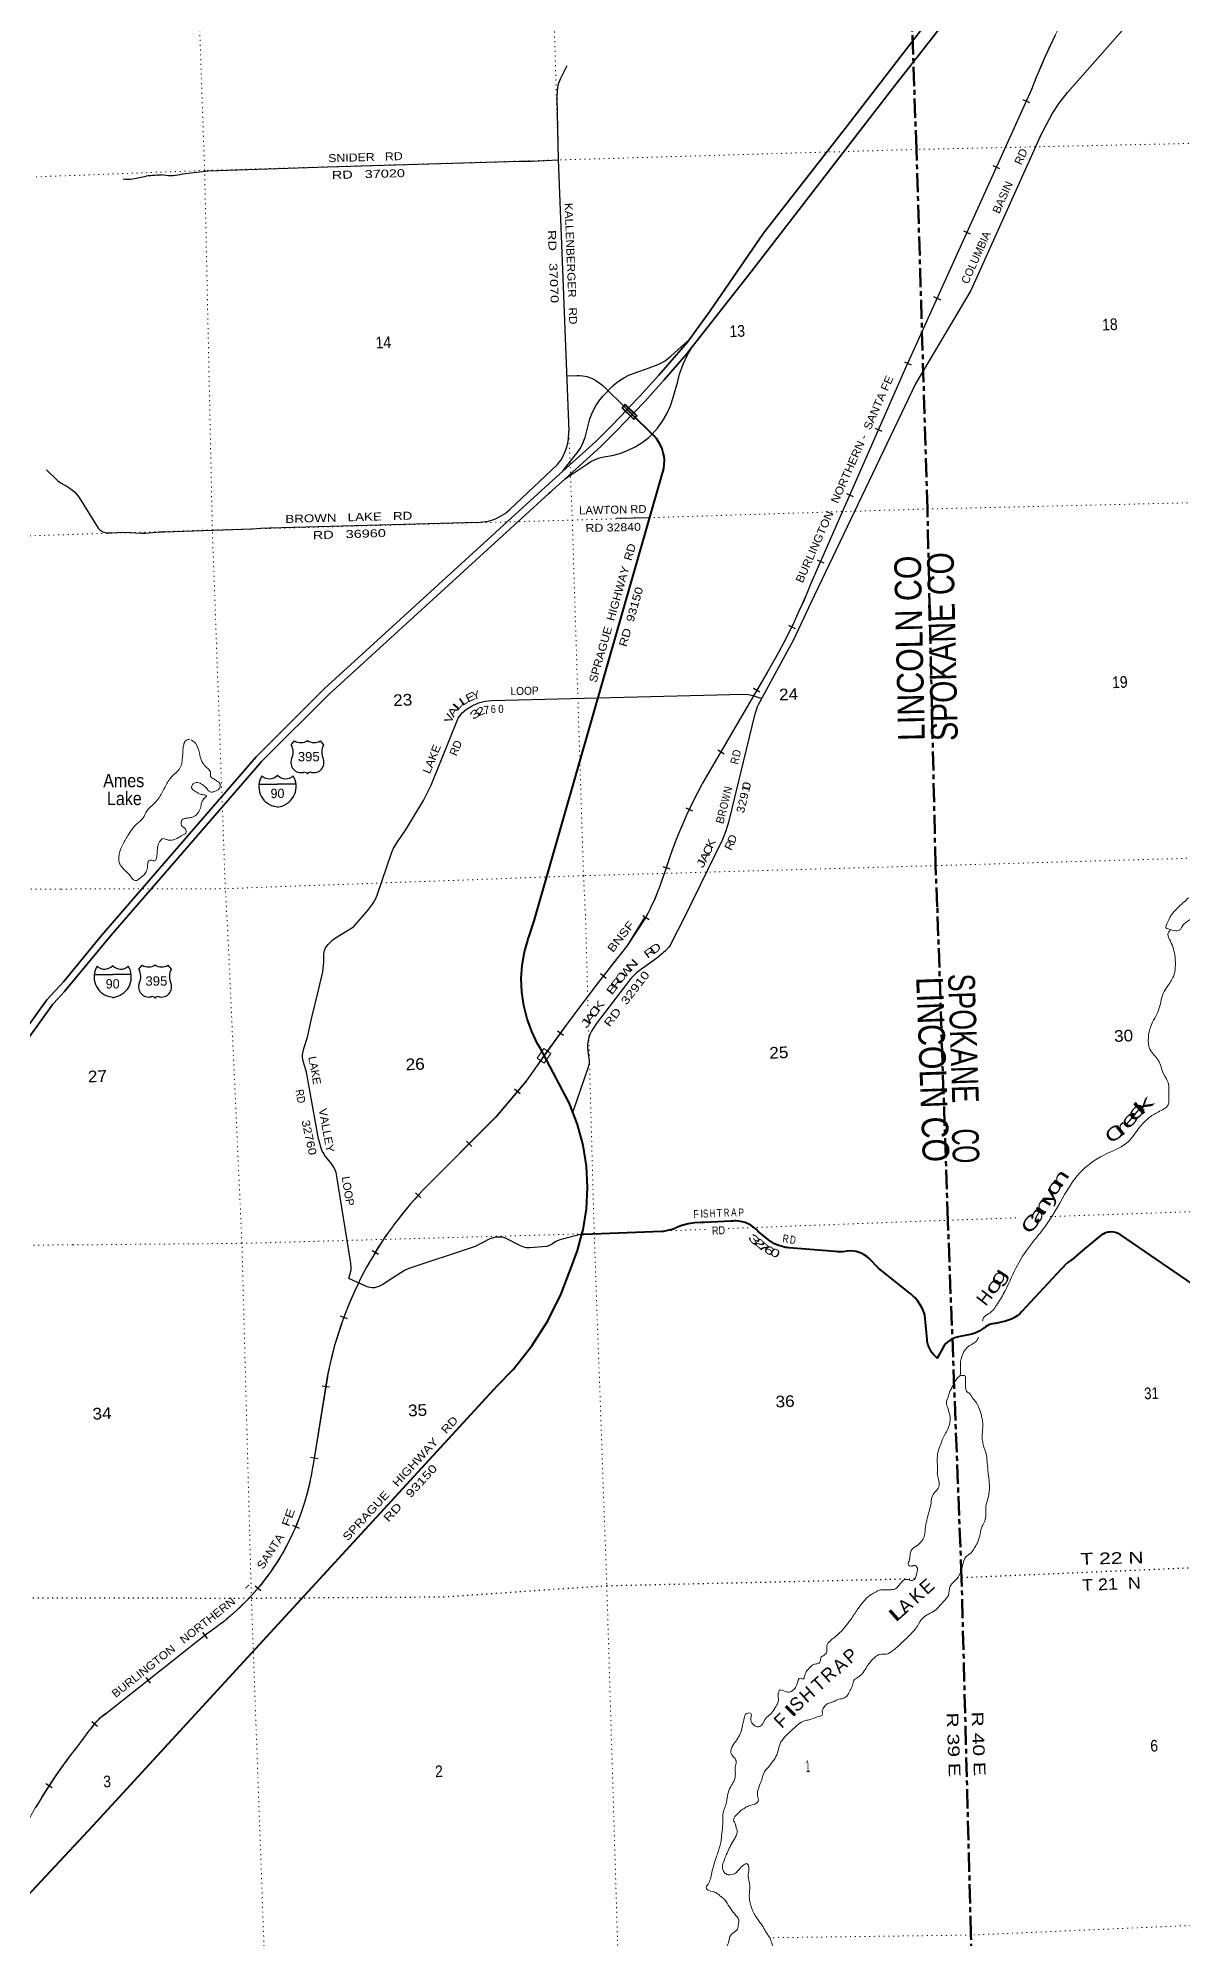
# Model space of a CAD drawing. Header units: feet. Extents: x 745759 to 1002271, y -170898 to 32007.
# Drawn here: x 778032 to 795197, y -47479 to -18984 of the extents above; entities that cross this region are included whole.
import ezdxf
from ezdxf.enums import TextEntityAlignment as Align

# ---------------------------------------------------------------- set-up
doc = ezdxf.new("R2010")
doc.units = ezdxf.units.FT
doc.header["$LTSCALE"] = 48
doc.linetypes.add('DOTTED', pattern=[1.5, 0.3, -1.2])
doc.linetypes.add('LONG_DASH_SHORT_DASH', pattern=[9.9, 6, -1.2, 1.5, -1.2])
for name, color, linetype, lineweight in [('11', 7, 'LONG_DASH_SHORT_DASH', 60), ('15', 7, 'Continuous', 25), ('16', 7, 'Continuous', 25), ('18', 7, 'Continuous', 35), ('19', 7, 'Continuous', 25), ('26', 7, 'Continuous', 40), ('29', 7, 'Continuous', 25), ('34', 7, 'Continuous', 13), ('39', 7, 'Continuous', 13), ('55', 7, 'Continuous', 13), ('6', 7, 'DOTTED', 25), ('7', 7, 'DOTTED', 13)]:
    doc.layers.add(name, color=color, linetype=linetype, lineweight=lineweight)
for name, color, linetype in [('12', 7, 'Continuous'), ('27', 7, 'Continuous'), ('30', 7, 'Continuous'), ('41', 7, 'Continuous')]:
    doc.layers.add(name, color=color, linetype=linetype)

msp = doc.modelspace()

# ---------------------------------------------------------------- linework, layer by layer
at = {"layer": '11'}
for points in [[(791525.37, -32011.74), (791498.12, -31396.43), (791377.19, -26046.94), (791212.15, -20655.02), (791022.11, -15244.02), (790904.3, -9873.28), (790750.29, -4550.38), (790660.05, 834.71), (790637.32, 6241.84), (790288.23, 11605.6), (790219.22, 13822.99)], [(792891.52, -73988.34), (792743.12, -68672.93), (792575.8, -63337.18), (792407.63, -58030.74), (792201.5, -52730.81), (792029.72, -47434.48), (791889.82, -42090.16), (791683.42, -36723.14), (791525.37, -32011.74)]]:
    msp.add_lwpolyline(points, dxfattribs=at)
at = {"layer": '15'}
for p, q in [((781349.65, -30175.19), (781626.06, -30175.19)), ((781622.36, -30043.72), (781625.26, -30040.81)), ((781628.43, -30043.19), (781625, -30040.81)), ((781626.06, -30520.77), (781562.17, -30502.81)), ((781625.53, -30521.03), (781689.16, -30502.29)), ((778877.14, -33030.81), (779153.55, -33030.81)), ((779149.85, -32899.34), (779152.75, -32896.43)), ((779155.92, -32898.81), (779152.49, -32896.43)), ((779153.55, -33376.39), (779089.66, -33358.43)), ((779153.02, -33376.65), (779216.65, -33357.91))]:
    msp.add_line(p, q, dxfattribs=at)
for points in [[(781901.42, -30175.19), (781625.53, -30175.19), (781626.06, -30175.19)], [(779428.91, -33030.81), (779153.02, -33030.81), (779153.55, -33030.81)]]:
    msp.add_lwpolyline(points, dxfattribs=at)
for centre, radius, start, end in [((781652.28, -30210.29), 306.13, 148.44436, 254.43378), ((781503.68, -29927.69), 165.66, 227.34248, 315.8117), ((781747.37, -29927.69), 165.66, 224.18831, 312.69403), ((781598.77, -30210.29), 306.13, 283.08087, 31.62484), ((779179.77, -33065.91), 306.13, 148.44436, 254.43378), ((779031.17, -32783.31), 165.66, 227.34248, 315.8117), ((779274.86, -32783.31), 165.66, 224.18831, 312.69403), ((779126.26, -33065.91), 306.13, 283.08087, 31.62484)]:
    msp.add_arc(centre, radius, start, end, dxfattribs=at)
at = {"layer": '16'}
for p, q in [((781831.45, -29585), (781882.76, -29526.24)), ((782074.52, -29520.27), (782074.24, -29520.47)), ((782266.61, -29526.15), (782318, -29585)), ((779545.59, -32949.68), (779596.9, -32890.92)), ((779788.66, -32884.95), (779788.38, -32885.15)), ((779980.75, -32890.83), (780032.14, -32949.68))]:
    msp.add_line(p, q, dxfattribs=at)
for centre, radius, start, end in [((781638.47, -29695.63), 222.05, 332.97043, 29.75871), ((781973.84, -29368.58), 182.07, 239.97227, 303.45418), ((782175.62, -29369.08), 181.52, 236.33975, 300.08743), ((782175.61, -29368.58), 182.07, 236.54582, 236.59441), ((782510.97, -29695.63), 222.05, 150.24129, 207.02957), ((781977.66, -29850.53), 151.42, 159.09177, 283.81923), ((782171.78, -29850.53), 151.42, 256.18077, 20.90823), ((779352.61, -33060.31), 222.05, 332.97043, 29.75871), ((779687.98, -32733.26), 182.07, 239.97227, 303.45418), ((779889.76, -32733.76), 181.52, 236.33975, 300.08743), ((779889.75, -32733.26), 182.07, 236.54582, 236.59441), ((780225.11, -33060.31), 222.05, 150.24129, 207.02957), ((779691.8, -33215.21), 151.42, 159.09177, 283.81923), ((779885.92, -33215.21), 151.42, 256.18077, 20.90823)]:
    msp.add_arc(centre, radius, start, end, dxfattribs=at)
for centre, major_axis, start_param, end_param in [((782033, -30049.35), (-19.56, 51.67), 4.95877769, 6.28318531), ((782116.45, -30049.35), (19.56, 51.67), 0, 1.32637542), ((779747.14, -33414.03), (-19.56, 51.67), 4.95877769, 6.28318531), ((779830.59, -33414.03), (19.56, 51.67), 0, 1.32637542)]:
    msp.add_ellipse(centre, major_axis=major_axis, ratio=0.929097, start_param=start_param, end_param=end_param, dxfattribs=at)
at = {"layer": '18'}
for p, q in [((778419.83, -33131.97), (778984.5, -32446.27)), ((778425.16, -33286.81), (779131.66, -32441.2))]:
    msp.add_line(p, q, dxfattribs=at)
for points in [[(791155.12, -19031.11), (794365.23, -14881.36), (794973.2, -14133.16), (795460.9, -13583.73), (796014.33, -12936.65), (796014.68, -12936.24), (796053.44, -12886.65), (798214.15, -10122.6)], [(791165.98, -19340.41), (793594.21, -16235.43), (796118.99, -12978.16), (798223.62, -10285.86)], [(787801.35, -23510.93), (788119.16, -23078.26), (788916.38, -21910.55), (790175.59, -20297.35), (791155.12, -19031.11)], [(787849.11, -23615.38), (788728.33, -22497.34), (790907.63, -19670.76), (791165.98, -19340.41)], [(786872.47, -24555.35), (786898.79, -24527.82), (787060.99, -24358.13), (787345.22, -24039.32), (787774.97, -23546.85), (787801.35, -23510.93)], [(786949.22, -24631.37), (786973.02, -24606.47), (787140.36, -24431.4), (787426.22, -24110.76), (787763.48, -23724.27), (787849.11, -23615.38)], [(785907.38, -25479.13), (786400.74, -25033.13), (786432.5, -25004.42), (786450.74, -24986.3), (786646.8, -24791.46), (786872.47, -24555.35)], [(785941.4, -25593.95), (786477.85, -25108.95), (786507.52, -25082.13), (786527.85, -25061.93), (786723.91, -24867.09), (786949.22, -24631.37)], [(778984.5, -32446.27), (781306.2, -29763.55), (782331.31, -28740.83), (782335.8, -28736.35), (782381.31, -28694.82), (785647.65, -25713.93), (785907.38, -25479.13)], [(779131.66, -32441.2), (781364.51, -29861.23), (781386.47, -29835.84), (781411.08, -29811.29), (782403.81, -28820.88), (782408.32, -28816.38), (782453.81, -28774.86), (785694.79, -25817.12), (785720.06, -25794.05), (785744.79, -25771.7), (785941.4, -25593.95)], [(770761.5, -45281.4), (771036.33, -44847.11), (771051.78, -44822.11), (771068.12, -44797.11), (776716, -35425.76), (776723.32, -35413.61), (776750.58, -35375.76), (778166.41, -33409.82), (778419.83, -33131.97)], [(770850.37, -45345.08), (770917.58, -45242.77), (771126.72, -44904.35), (771143.48, -44879.35), (771158.55, -44854.35), (776804.05, -35486.95), (776813.2, -35471.77), (776838.27, -35436.95), (778228.04, -33507.2), (778249.05, -33478.03), (778268.18, -33457.2), (778425.16, -33286.81)]]:
    msp.add_lwpolyline(points, dxfattribs=at)
at = {"layer": '19'}
for points in [[(785907.38, -25479.13), (785931.58, -25447.49), (786075.04, -25259.86), (786123.24, -25203.62), (786165.29, -25142.65), (786200.75, -25077.62), (786229.21, -25009.24), (786239.98, -24976.49), (786312.37, -24695.12), (786352.63, -24595.07), (786403.12, -24499.78), (786463.3, -24410.29), (786466.48, -24406.21), (786494.6, -24370.16), (786507.93, -24356.21), (786645.09, -24212.68), (786660.47, -24196.58), (786693.98, -24169.72), (786742.62, -24130.72), (786821.94, -24079.76), (786906.14, -24037.37), (786994.32, -24004.01), (786998.1, -24002.88), (787015.48, -23997.67), (787048.1, -23985.69), (787216.15, -23924), (787227.97, -23919.66), (787266.15, -23906.72), (787311.51, -23891.36), (787377.94, -23860.8), (787440.81, -23823.46), (787476.06, -23797.18), (787502.21, -23777.5), (787526.06, -23756.24), (787777.41, -23532.27), (787801.35, -23510.93)], [(787249.19, -24923.78), (787327.52, -24836.64), (787403.56, -24731.8), (787468.23, -24619.59), (787520.81, -24501.24), (787560.74, -24378.03), (787569.77, -24342.05), (787613.56, -24200.19), (787625.94, -24160.07), (787628.28, -24150.19), (787658.25, -24023.77), (787709.77, -23876.93), (787776.36, -23736.28), (787833.55, -23641.25), (787849.11, -23615.38)], [(785941.4, -25593.95), (785974.37, -25572.04), (786275.24, -25372.12), (786328.07, -25337.63), (786384.21, -25308.86), (786443.05, -25286.11), (786503.95, -25269.64), (786552.36, -25261.28), (786615.28, -25251.5), (786616.34, -25251.34), (786665.28, -25239.12), (786761.52, -25215.12), (786878.92, -25172.38), (786991.22, -25117.59), (787097.18, -25051.37), (787195.64, -24974.44), (787240.94, -24932.96), (787249.19, -24923.78)]]:
    msp.add_lwpolyline(points, dxfattribs=at)
at = {"layer": '26'}
for p, q in [((785477.37, -32221.81), (787400.97, -25512.68)), ((785664.89, -34319.48), (785570, -34140.05)), ((778855, -45796.05), (784927, -39192.05))]:
    msp.add_line(p, q, dxfattribs=at)
for points in [[(787249.19, -24923.78), (786949.22, -24631.37), (786872.47, -24555.35)], [(787402.98, -25512.59), (787407.6, -25497.45), (787421.14, -25439.53), (787428.56, -25380.52), (787429.76, -25321.06), (787424.75, -25261.8), (787413.57, -25203.38), (787396.34, -25146.45), (787373.26, -25091.64), (787344.57, -25039.54), (787310.59, -24990.72), (787271.7, -24945.73), (787249.19, -24923.78)], [(785572, -34140.05), (785528.99, -34066.74), (785439.27, -33884), (785369.15, -33692.89), (785319.39, -33495.5), (785290.53, -33293.98), (785282.9, -33090.55), (785296.57, -32887.44), (785331.4, -32686.88), (785379.38, -32517.9), (785388.17, -32486.91), (785394.57, -32467.9), (785477.37, -32221.81)], [(786194.11, -36922), (786211.44, -36857.34), (786261.46, -36541.5), (786278.19, -36222.16), (786261.45, -35902.83), (786211.42, -35586.99), (786128.65, -35278.11), (786023.65, -35004.58), (786014.25, -34980.1), (786000.75, -34954.58), (785664.89, -34319.48)], [(788728.82, -36789.38), (788686.63, -36767.04), (788642.35, -36749.24), (788596.44, -36736.17), (788549.41, -36727.96), (788501.79, -36724.72), (788479.09, -36725.55), (788455.63, -36726.41), (788429.09, -36727.73), (788034.4, -36747.37), (787984.67, -36746.05), (787886.58, -36751.19), (787789.57, -36766.56), (787694.69, -36791.98), (787602.99, -36827.19)], [(784927, -39194.05), (785161.05, -38950.51), (785441.13, -38599.72), (785683, -38221.57), (785884.03, -37820.22), (786042, -37400.05), (786128.68, -37166.22), (786194.11, -36922)], [(786194.11, -36922), (786222.13, -36920.95), (787392.13, -36877.02), (787418.34, -36876.04), (787442.13, -36872.26), (787483, -36865.76), (787547.42, -36848.46), (787603.99, -36827.03)], [(795444, -37733.05), (794269, -36928.05), (794247.57, -36916.38), (794222.66, -36905.88), (794196.79, -36898.04), (794170.24, -36892.95), (794143.31, -36890.66), (794116.28, -36891.21), (794089.46, -36894.57), (794063.14, -36900.71), (794037.6, -36909.58), (794013.14, -36921.07), (793990, -36935.05), (793705, -37170.05), (793546, -37306.05), (793533.32, -37313.77), (793484.9, -37347.8), (793440.3, -37386.7), (793423.25, -37405.05), (793417.23, -37411.52), (793376.92, -37455.05), (792794.3, -38084.05), (792764.37, -38116.37), (792748, -38130.25), (792724.51, -38148.99), (792683.66, -38175.1), (792640.31, -38196.79), (792594.92, -38213.84), (792548, -38226.05), (792399, -38261.05), (792382.52, -38262.04), (792353.88, -38266.15), (792325.83, -38273.22), (792298.67, -38283.19), (792273.21, -38295.7), (792248.8, -38310.98), (792223.21, -38330.99), (792217.99, -38335.07), (792163.54, -38370.73), (792105.67, -38400.49), (792045, -38424.05), (791895, -38454.05), (791869.08, -38459.23), (791845, -38463.72), (791824.88, -38467.83), (791786.97, -38479.81), (791750.53, -38495.68), (791715.94, -38515.27), (791683.6, -38538.37), (791653.84, -38564.73), (791627, -38594.05), (791539.22, -38756.42), (791525.62, -38781.56), (791500.7, -38760.12), (791497.78, -38757.61), (791467.26, -38725.69), (791440.24, -38690.76), (791417.02, -38653.19), (791397.85, -38613.4), (791382.95, -38571.83), (791378.58, -38553.93), (791373.76, -38534.19), (791371, -38503.93), (791337.55, -38138.13), (791326.7, -38103.64), (791301.38, -38041.2), (791269.67, -37981.75), (791231.92, -37925.94), (791188.55, -37874.39), (791165.02, -37851.73), (791130.63, -37818.61), (791115.02, -37806.32), (790647.57, -37438.35), (790504.77, -37288.92), (790499.79, -37284.29), (790466.21, -37256.64), (790429.91, -37232.66), (790391.31, -37212.6), (790350.82, -37196.68), (790308.9, -37185.09), (790265.98, -37177.94), (790222.56, -37175.32), (790171, -37178.05), (790112, -37186.05), (790070.76, -37189.09), (790042.82, -37188.54), (790025.12, -37188.19), (789992.82, -37185.49), (789296.98, -37127.36), (789271.51, -37125.23), (789246.98, -37120.79), (789195.4, -37109.57), (789133.93, -37089.28), (789074.91, -37062.68), (789044, -37044.64), (789020.27, -37030.79), (788994, -37008.98), (788834.34, -36876.44), (788805.06, -36846.62), (788768.44, -36816), (788728.82, -36789.38)], [(767883.4, -59296.41), (767926.72, -59264.54), (768275.43, -58946.8), (770329.52, -56852.37), (770481.3, -56673.32), (770895.73, -56108.79), (771234.28, -55529.04), (771256.17, -55491.55), (771262.59, -55479.04), (772674.56, -52725.2), (772959.27, -52260.93), (773471.44, -51566.54), (774053.38, -50929.5), (778855, -45796.05)]]:
    msp.add_lwpolyline(points, dxfattribs=at)
at = {"layer": '29'}
for p, q in [((779452.75, -21096.32), (779654.36, -21055.3)), ((787216.41, -26179.97), (786709.46, -26191.94)), ((784622.39, -26249.97), (781502.2, -26334.24)), ((787517.55, -32594.35), (787746.38, -32142.92))]:
    msp.add_line(p, q, dxfattribs=at)
for points in [[(793066.32, -20459.93), (793247.02, -20122.19), (793354.22, -19961.29), (793476.73, -19800.38), (794602.3, -18528.47), (794690.35, -18451.85), (794786.07, -18382.89), (794902.83, -18304.35), (795000.46, -18252.64), (795337.37, -18099.39), (795375.65, -18074.49), (795398.62, -18049.59), (795415.84, -18022.77), (795436.91, -17984.46), (795513.48, -17777.59), (795949.92, -16444.38), (796003.51, -16323.71), (796064.78, -16222.18), (796129.85, -16128.32), (796210.26, -16045.95), (796288.73, -15978.91), (796394.02, -15915.69), (797190.35, -15509.6)], [(785968.25, -19399.69), (785865.66, -19602.19), (785836.94, -19676.89), (785821.63, -19759.26), (785818.06, -19884.04)], [(785818.06, -19884.04), (785835.99, -20806.1), (785996.84, -24878.45)], [(793066.32, -20459.93), (792028.73, -22773.16), (791200.73, -24159.95), (789629.77, -27456.04)], [(780198.62, -21021.55), (780585.32, -20976.5), (782376.05, -20918.14), (785267.47, -20831), (785445.49, -20829.09), (785835.04, -20813.76)], [(785964.32, -24053.24), (786120.31, -24046.18), (786157.64, -24047.14), (786208.37, -24050.01), (786264.83, -24061.5), (786311.74, -24076.83), (786356.72, -24096.94), (786403.62, -24122.8), (786453.39, -24155.37), (786506.99, -24195.59), (786872.47, -24555.35)], [(784622.39, -26249.97), (784788.96, -26228.89), (784884.67, -26198.24), (784972.72, -26156.1), (785041.64, -26113.96), (785110.55, -26056.49), (785826.47, -25382.23), (785859.01, -25342.01), (785884.85, -25304.66), (785922.18, -25232.82), (785950.89, -25162.91), (785971.95, -25098.73), (785983.44, -25053.73), (785990.14, -25004.88), (785996.84, -24878.45)], [(778161.75, -25462.88), (778330.33, -25623.58), (778378.18, -25659.98), (778477.72, -25717.45), (778547.59, -25766.3), (778589.7, -25800.78), (778650.95, -25873.57), (778937.13, -26334.24), (778958.2, -26361.06), (778973.51, -26372.55), (778992.66, -26384.05), (779021.36, -26395.54), (779063.48, -26403.2), (779120.9, -26407.03), (779319.98, -26395.54), (779411.86, -26399.37), (779584.14, -26410.86), (779637.75, -26410.86), (779871.28, -26391.71), (779924.88, -26387.88), (781249.53, -26345.74), (781437.12, -26330.41), (781502.2, -26334.24)], [(789629.77, -27456.04), (789367.72, -28007.75), (788834.52, -28994.63)], [(782767.7, -32315.72), (782975.23, -32075.11), (783051.8, -31973.58), (783067.11, -31950.6), (783107.31, -31877.81), (783128.37, -31822.26), (783342.76, -31193.96), (783367.65, -31132.67), (783426.99, -31040.72), (783557.16, -30849.17), (783817.5, -30420.09), (783932.35, -30190.23), (784338.17, -29186.49), (784362.32, -29148.82), (784397.51, -29106.05), (784460.68, -29048.57), (784535.33, -29002.61), (784641.45, -28953.14), (784739.25, -28928.67), (784843.53, -28918.32), (788610.74, -28826.37), (788694.97, -28832.12), (788758.14, -28845.53), (788890.15, -28891.66)], [(787746.38, -32142.92), (788307.15, -30999.39), (788358.06, -30868.31), (788401.92, -30723.09), (788791.51, -29117.47), (788815.56, -29042.81), (788834.52, -28994.63)], [(782134.57, -33694.39), (782242.62, -33264.7), (782303.55, -32990.32), (782322.6, -32845.5), (782322.6, -32719.74), (782329.26, -32670.2), (782345.45, -32628.28), (782384.48, -32580.64), (782414, -32548.25), (782456.84, -32510.14), (782497.78, -32479.66), (782767.7, -32315.72)], [(787517.55, -32594.35), (787493.51, -32626.36), (787448.74, -32675.89), (787319.26, -32782.6), (787070.46, -32956.86), (787009.84, -33005.55), (786991.73, -33022.69), (786926.99, -33091.28), (786405.23, -33769.63), (786336.68, -33880.14), (786311.95, -33929.69), (786290.98, -33994.47), (786277.67, -34076.42), (786275.75, -34124.04), (786290.98, -34257.43), (786302.41, -34318.4), (786300.52, -34360.33), (786287.17, -34417.49), (786055.49, -35087.53)], [(782697, -37589.05), (782728.68, -37459.54), (782732.96, -37432.87), (782731.54, -37406.19), (782721.06, -37329.97), (782515.41, -36057.13), (782503.5, -35997.12), (782492.56, -35965.67), (782469.23, -35920.9), (782439.24, -35874.21), (782332.61, -35737.02), (782321.65, -35715.11), (782298.12, -35680.62), (782279.94, -35635.14), (782255, -35543.62), (782241.21, -35493.12), (782058.41, -34494.67), (782014.11, -34345.09), (782005.09, -34296.51), (782002.69, -34270.78), (782002.69, -34228.86), (782020.32, -34136.45), (782073.64, -33968.77), (782134.57, -33694.39)], [(786194.11, -36922), (785863.91, -37009.85), (785802.02, -37034.62), (785752.51, -37068.92), (785705.87, -37095.6), (785668.73, -37107.03), (785412.62, -37127.99), (785364.06, -37126.09), (785319.32, -37118.46), (785272.66, -37099.41), (785044.16, -36981.27), (785001.32, -36969.84), (784948.95, -36966.03), (784894.68, -36969.84), (784849.93, -36981.27), (784810.9, -36992.7), (784593.82, -37107.03), (784533.84, -37129.9), (783596.98, -37438.58), (783530.34, -37469.07), (783475.11, -37503.36), (783353.24, -37583.39), (783204.72, -37678.66), (783145.69, -37707.25), (783113.31, -37720.58), (783082.86, -37728.21), (783044.76, -37728.2), (783008.59, -37724.4), (782968.6, -37712.96), (782697, -37589.05)]]:
    msp.add_lwpolyline(points, dxfattribs=at)
for centre, radius, start, end in [((780123.88, -26132.28), 5098.65, 92.34357, 95.28371), ((780017.54, -20346.03), 699.36, 261.60144, 285.00627), ((779385.14, -20687.79), 414.08, 259.2189, 279.3975)]:
    msp.add_arc(centre, radius, start, end, dxfattribs=at)
at = {"layer": '34', "lineweight": 25}
for p, q in [((792808.58, -19908.31), (792909.38, -19953.85)), ((792359.15, -20896.73), (792459.95, -20942.27)), ((791920.08, -21874.92), (792020.88, -21920.46)), ((791470.66, -22863.33), (791571.46, -22908.87)), ((791031.58, -23841.52), (791132.38, -23887.06)), ((790590.71, -24834.36), (790691.95, -24878.9)), ((790161.33, -25816.84), (790262.57, -25861.38)), ((789721.7, -26809.65), (789822.95, -26854.19)), ((789291.97, -27789.7), (789391.55, -27837.86)), ((788768.62, -28734.66), (788864.13, -28790.46)), ((788230, -29661.77), (788325.51, -29717.57)), ((787749.87, -30528.6), (787850.17, -30575.23)), ((787408.55, -31408.65), (787512.58, -31446.21)), ((787106.95, -32143.77), (787201.02, -32201.96)), ((786470.32, -33014.62), (786557.19, -33083.09)), ((785828.17, -33875.95), (785917.73, -33940.87)), ((785183.66, -34744.02), (785268.41, -34815.09)), ((784463.52, -35530.61), (784541.8, -35608.75)), ((783695.23, -36301.67), (783777.25, -36375.89)), ((783046.5, -37166.29), (783141.06, -37223.68)), ((782567.14, -38150.08), (782670.77, -38188.74)), ((782297.07, -39196.92), (782406.25, -39214.65)), ((782120.52, -40268.27), (782229.7, -40285.99)), ((781848.76, -41288.32), (781950.54, -41331.65)), ((781288.69, -42195.01), (781373.57, -42265.93)), ((780501.24, -42899.51), (780569.82, -42986.29)), ((779647.73, -43570.68), (779716.31, -43657.46)), ((778839.4, -44229.65), (778924.73, -44300.04)), ((778151.17, -45161.06), (778245.23, -45219.27))]:
    msp.add_line(p, q, dxfattribs=at)
at = {"layer": '34'}
for p, q in [((788970.21, -28500.84), (788000.95, -30159.89)), ((787436.35, -31490.88), (787344.65, -31744.86)), ((787139, -32162.05), (786865, -32605.05)), ((785622.84, -34139.27), (785521.88, -34282.74)), ((785622.41, -34138.97), (785729.16, -34214.09)), ((785521.45, -34282.44), (785628.2, -34357.56)), ((785729.16, -34214.09), (785628.2, -34357.56)), ((782373, -39063.05), (782155, -40406.05)), ((780559, -42922.05), (779038, -44124.05))]:
    msp.add_line(p, q, dxfattribs=at)
at = {"layer": '34', "lineweight": 25}
for points in [[(793293.52, -18940.91), (793216.51, -19100.86), (793142.92, -19263.22), (793071.61, -19425.37), (793003.12, -19588.61), (792938.07, -19754.3), (791034.31, -23968.09), (789628.2, -27164.25), (789588.02, -27264.13), (789520.94, -27423.38), (789449.96, -27581.47), (789377.77, -27737.71), (789302.51, -27893.3), (789223.34, -28047.73), (789142.96, -28200.31), (789060.02, -28351.39), (788972.87, -28501.83), (788970.85, -28501.92), (788001.91, -30160.43), (787986.39, -30189.47), (787926.27, -30302.73), (787867.83, -30418.05), (787811.72, -30533.34), (787757.5, -30649.97), (787705.88, -30768.19), (787655.87, -30886.16)], [(787655.87, -30886.16), (787607.76, -31005.47), (787562.25, -31126.39), (787518.35, -31247.03), (787476.58, -31368.33), (787437.39, -31491.24), (787345.68, -31745.24), (787342.15, -31755.01), (787322.5, -31806.07), (787301.61, -31856.81), (787280.31, -31906.97), (787258.04, -31956.96), (787234.53, -32006.63), (787210.61, -32055.72), (787185.86, -32104.36), (787157.21, -32162.63)], [(787157.28, -32163.28), (786865.86, -32605.74), (786863.82, -32607.79), (786436.65, -33149.77), (786024.22, -33698.54), (785621.05, -34254.69), (785361.1, -34620.41), (785361.1, -34621.46), (784903.81, -35166.8), (783817.78, -36254.82), (783751.18, -36325.1), (783686.57, -36396.53), (783623.14, -36469.09), (783560.13, -36542.83), (783499.1, -36617.69), (783439.65, -36693.31), (783380.62, -36770.1), (783323.58, -36848), (783268.11, -36926.66), (783213.45, -37006.88), (783160.76, -37087.43), (783108.87, -37168.76), (783058.58, -37251.62), (783010.25, -37334.82), (782963.12, -37419.18), (782917.17, -37503.9), (782872.82, -37590.15), (782830.04, -37676.37), (782788.84, -37764.12), (782749.22, -37851.84), (782710.8, -37940.7), (782674.34, -38029.92), (782639.46, -38119.89), (782605.76, -38210.22), (782574.05, -38301.68), (782543.51, -38393.51), (782514.94, -38485.69), (782487.55, -38578.23), (782462.53, -38671.51), (782438.68, -38765.17), (782416.4, -38858.78), (782395.7, -38953.14), (782376.98, -39047.85), (782374.08, -39063.24), (782156.06, -40406.36), (782150.06, -40420.36), (782140.33, -40483.25), (782129.2, -40545.71), (782116.97, -40608), (782103.98, -40670.55), (782089.59, -40732.53), (782074.18, -40793.98), (782058, -40855.69), (782040.42, -40916.82), (782021.82, -40977.43), (782002.08, -41038.24), (781981.37, -41098.16), (781959.94, -41157.99), (781937.06, -41217.59), (781913.21, -41276.32), (781888.28, -41334.87), (781862.69, -41392.97), (781835.65, -41450.85), (781807.99, -41507.91), (781778.9, -41564.74), (781749.19, -41620.75), (781718.4, -41676.6), (781686.63, -41731.56), (781653.84, -41786.01), (781620.38, -41839.99), (781585.53, -41893.38), (781550.02, -41946.32), (781513.53, -41998.37), (781476.38, -42049.96), (781437.89, -42100.61), (781398.73, -42150.78), (781358.96, -42200.13), (781318.15, -42248.97), (781276.38, -42296.91), (781233.58, -42344.34), (781190.52, -42390.99), (781146.13, -42436.72), (781101.13, -42481.6), (781055.45, -42526.02), (781009.23, -42569.26), (780961.6, -42611.91), (780913.73, -42653.79), (780864.95, -42694.43), (780815.84, -42734.65), (780765.4, -42773.95), (780714.77, -42812.1), (780663.53, -42849.43), (780611.25, -42886.23), (780560.1, -42920.64), (780560.1, -42922.59), (779043.22, -44121.33)], [(778805.3, -44358.49), (778614.39, -44614.35), (778530.83, -44722.53), (778449.09, -44832.22), (778368.07, -44943.49), (778289.98, -45056.15), (778214.2, -45169.7), (778139.15, -45284.85), (778067.03, -45401.39), (777997.22, -45518.81)]]:
    msp.add_lwpolyline(points, dxfattribs=at)
at = {"layer": '34'}
for points in [[(792937.06, -19753.87), (791033.31, -23967.64), (789627.19, -27163.82)], [(785360, -34621.05), (784903, -35166.05), (783817, -36254.05)]]:
    msp.add_lwpolyline(points, dxfattribs=at)
for centre, radius, start, end in [((802425.2, -23416.97), 10170.69, 136.92497, 158.88983), ((780434.69, -23489.26), 9899.72, 329.58727, 338.21171), ((794471.96, -33690.1), 7371.32, 151.3856, 162.64152), ((784407.78, -30651.39), 3133.83, 331.38746, 339.57844), ((817696.02, -57196.02), 39437.2, 141.42804, 145.07848), ((787812.38, -40083.57), 5534.28, 136.21424, 169.37382), ((778545.15, -39883.62), 3643.56, 303.55354, 351.53374), ((779493.88, -44768.04), 793.99, 123.90325, 146.86593), ((784775.3, -49484.38), 7853.96, 140.67188, 151.02815)]:
    msp.add_arc(centre, radius, start, end, dxfattribs=at)
at = {"layer": '34', "lineweight": 25}
msp.add_arc((779661.89, -44970.67), 1051.13, 126.07084, 144.37666, dxfattribs=at)
at = {"layer": '39'}
for points in [[(780330.53, -29507.6), (780393.27, -29561.32), (780454.07, -29709.89), (780485, -29819.43), (780519.68, -29876.38), (780574.64, -29936.49), (780619.21, -29988.99), (780622.17, -30057.41), (780668.13, -30095.73), (780715.84, -30127.93), (780757.44, -30158.38), (780758.48, -30228.9), (780725.88, -30266.6), (780680.26, -30282.7), (780634.55, -30296.78), (780593.39, -30276.4), (780555.03, -30227.66), (780509.07, -30189.34), (780463.55, -30161.08), (780388.74, -30154.25), (780351.6, -30180.06), (780337.61, -30229.05), (780355, -30258.54), (780415.03, -30296.25), (780456.27, -30318.65), (780513.34, -30334.31), (780562.36, -30350.33), (780560.44, -30352.43), (780522.07, -30396.43), (780487.81, -30442.28), (780481.16, -30474.82), (780462.45, -30554.26), (780436.31, -30601.77), (780397.77, -30641.75), (780378.28, -30656.71), (780340.7, -30672.46), (780292.72, -30680.6), (780256.72, -30686.19), (780226.74, -30691.53), (780191.44, -30713.23), (780181.03, -30751.98), (780186.8, -30792.06), (780231.01, -30836.5), (780252.07, -30857.76), (780238.69, -30920.84), (780201.2, -30938.6), (780158.02, -30964.67), (780104.98, -30995.21), (780045.37, -31013.93), (779984.9, -31012.53), (779941.99, -30998.26), (779921.55, -30991.09), (779840.35, -31069.21), (779825.14, -31136.41), (779819.97, -31203.16), (779814.2, -31255.83), (779780.98, -31325.82), (779738.25, -31315.59), (779694.38, -31325.56), (779676.9, -31386.8), (779662.38, -31470.09), (779622.78, -31532.3), (779578.12, -31570.53), (779550.94, -31593.89), (779501.74, -31620.22), (779452.46, -31598.17), (779403.35, -31533.78), (779342.45, -31475.94), (779300.07, -31427.38), (779257.08, -31364.74), (779244.86, -31268.5), (779293.99, -31101.04), (779379.91, -30946.1), (779515.3, -30770.86), (779606.28, -30686.25), (779667.73, -30570.68), (779770.16, -30471.47), (779865.61, -30350.39), (779955.11, -30185.21), (780051.87, -30047.94), (780127.47, -29980.13), (780188.92, -29864.56), (780196, -29795.7), (780206.41, -29710.58), (780209.04, -29631.83), (780222.51, -29570.77), (780260.27, -29512.67), (780304.14, -29502.7)], [(795293.17, -31878.18), (795224.39, -31944.12), (795169.92, -31990.65), (795100.34, -32061.96), (795050.28, -32118.39), (795014.29, -32174.25), (794979.1, -32250.23), (794956.05, -32327.73), (794991, -32346.48), (795106.72, -32372.06), (795164.57, -32359.66), (795189.32, -32324.4), (795272.31, -32236.42), (795336.99, -32193.52), (795441.61, -32142.96), (795549.84, -32082.18), (795646.1, -32023.9), (795714.96, -31984.86), (795781.4, -31935.84), (795846.09, -31892.93), (795905.63, -31872.4), (795958.6, -31855.63)], [(795024.93, -32356.35), (794986.11, -32425.27), (795022.44, -32528.61), (795067.21, -32641.68), (795092.37, -32767.63), (795096.64, -32924.65), (795067.73, -33056.8), (794982.97, -33201.28), (794915.08, -33314.85), (794846.48, -33561.45), (794727.58, -33808.07), (794692.16, -33978.77), (794715.08, -34149.15), (794840.45, -34315.41), (794921.06, -34519.74), (794988.65, -34650.03), (794998.56, -34847.13), (794987.88, -34982.58), (794839.32, -35091.33), (794696.06, -35181.73), (794554.97, -35326.46), (794390.34, -35536.62), (794079.39, -35710.34), (793697.33, -35967.53), (793436.22, -36330.7), (793131.97, -36822.57), (792953.85, -37047.38), (792728, -37386.96), (792542.18, -37771.28), (792427.38, -37969.37), (792300.83, -38115.43), (792220.19, -38176.49), (792204.93, -38228.83)], [(792143.9, -38466.52), (792117.75, -38521.03), (792003.89, -38599.03), (791871.98, -38872.37), (791872.71, -38991.24), (791868.86, -39045.8)], [(791868.86, -39045.8), (791906.95, -39042.26), (791945.6, -39052.8), (791948.73, -39080.88), (791947.54, -39151.47), (791950.35, -39221.89), (791962.57, -39275.81), (792010.39, -39314.19), (792055.31, -39380.9), (792101.84, -39437.48), (792142.99, -39510.39), (792181.65, -39621.69), (792198.61, -39693.56), (792209.79, -39771.7), (792204.98, -39852.51), (792200.97, -40003.81), (792213.92, -40075.84), (792262.79, -40241.15), (792275.41, -40355.51), (792289.81, -40514.14), (792305.17, -40646.53), (792298.36, -40828.17), (792252.26, -41033.57), (792237.97, -41229.62), (792198.69, -41303.75), (792168.97, -41415.79), (792133.62, -41538.13), (792082.85, -41626.82), (792031.51, -41701.44), (791959.36, -41758.75), (791902.56, -41898.07), (791850.26, -42049.3), (791786.87, -42124.4), (791713.92, -42211.98), (791690.87, -42339.86), (791623.86, -42425.18), (791490.65, -42565.56), (791306.17, -42681.8), (791226.47, -42801.89), (791120.82, -42927.06), (791012.35, -43032.18), (790872.54, -43158.72), (790762.31, -43219.58), (790663.95, -43225.55), (790581.43, -43275.21), (790498.52, -43365.2), (790380.49, -43533.19), (790333.65, -43569.33), (790273.15, -43616.1), (790253.95, -43689.42), (790218.68, -43763.39), (790179.32, -43835.5), (790120.82, -43882.19), (790021.19, -43906.35), (789960.12, -43939.03), (789912.39, -43953.04), (789857.11, -43979.45), (789813.17, -44037.64), (789796.54, -44074.59), (789803.85, -44106.54), (789804.66, -44126.66), (789763.36, -44150.48), (789586.66, -44209.98), (789516.92, -44226.9), (789411.1, -44297.65), (789312.11, -44388.29), (789234.82, -44467.98), (789166.29, -44565.45), (789134.64, -44679.58), (789090.37, -44780.11), (789052.45, -44838.06), (788985.29, -44919.35), (788920.45, -45008.62), (788890.16, -45106.57), (788860.84, -45178.28), (788829.19, -45292.41), (788832.17, -45366.85), (788841.9, -45408.78), (788799.88, -45464.88), (788698.56, -45497.17), (788627.61, -45534.28), (788584.46, -45562.22), (788539.95, -45606.33), (788489.73, -45658.73), (788472.38, -45727.94), (788491.75, -45759.41), (788508.39, -45823.23), (788524.63, -45876.99), (788516.12, -45915.62), (788492.42, -45977.03), (788432, -46076.19), (788404.12, -46133.74), (788359.7, -46230.24), (788324.91, -46316.28), (788300.57, -46411.98), (788308.21, -46451.98), (788332.4, -46503.4)], [(788627.72, -44180.02), (788663.23, -44112.09), (788729.68, -44113.44), (788725.51, -44210.35), (788770.6, -44281.08), (788805.8, -44305.87), (788879.96, -44298.85), (788906.64, -44261.51), (788927.28, -44224.4), (788953.8, -44183.03), (789021.77, -44121.85), (789056.48, -44084.18), (789088.62, -44032.51), (789126.22, -43966.51), (789141.56, -43897.37), (789141.48, -43895.36), (789139.78, -43802.73), (789160.35, -43763.61), (789241.51, -43780.5), (789322.26, -43787.33), (789371.19, -43753.12), (789416.59, -43680.76), (789470.98, -43581.84), (789505.69, -43594.55), (789537.83, -43542.88), (789569.16, -43471.09), (789615.36, -43418.85), (789675.94, -43374.09), (789739.82, -43361.45), (789768.58, -43326.03), (789782.32, -43267.03), (789825.46, -43239.1), (789867.73, -43189.04), (789866.59, -43110.49), (789975.86, -42975.1), (790059.5, -42903.22), (790161.46, -42786.27), (790241.72, -42680.26), (790342.39, -42531.11), (790424.66, -42425.03), (790515.78, -42338.74), (790588.49, -42295.51), (790659.52, -42260.41), (790731.84, -42257.5), (790814.28, -42256.2), (790882.34, -42247.42), (790935.13, -42209.02), (790992.66, -42138.19), (791049.54, -42101.65), (791114.39, -42113.15), (791176.42, -42104.61), (791208.24, -42044.88), (791222.13, -41989.91), (791225.82, -41931.32), (791206.62, -41903.88), (791177.93, -41890.93), (791152.14, -41900.03), (791109.71, -41895.69), (791093.32, -41888.28), (791100.86, -41825.51), (791117.33, -41734.16), (791134.76, -41666.95), (791216.47, -41597.16), (791288.22, -41529.79), (791339.63, -41406.81), (791344.77, -41334.05), (791357.78, -41256.95), (791401.15, -41083.91), (791432.08, -40951.67), (791452.08, -40848.09), (791505.5, -40775.41), (791554.43, -40690.81), (791528.22, -40538.71), (791526.69, -40450.1), (791536.3, -40187.72), (791575.99, -40073.27), (791627.24, -39946.27), (791672.39, -39867.87), (791707.02, -39777.81), (791716.17, -39654.51), (791699.36, -39586.67), (791682.89, -39526.87), (791661.67, -39449.13), (791679.34, -39387.96), (791704.4, -39310.37), (791728.18, -39250.97), (791759.99, -39191.25), (791785.94, -39135.79), (791806.99, -39108.75), (791829.97, -39079.61), (791851.18, -39056.59), (791868.86, -39045.8)], [(787632.65, -52897.77), (787582.03, -52889.73), (787533.33, -52879.59), (787463.5, -52844.11), (787397.28, -52748.02), (787406.75, -52683.16), (787416.96, -52636.39), (787409.39, -52548.03), (787387.52, -52403.81), (787365.25, -52249.53), (787350.45, -52131.22), (787354.78, -51987.96), (787356.94, -51891.14), (787321.41, -51757.55), (787336.42, -51579.6), (787370.48, -51425.07), (787406.7, -51274.48), (787457.31, -51131.38), (787504.71, -51058.94), (787559.03, -51058.77), (787626.04, -51023.83), (787691.77, -50956.7), (787755.24, -50883.62), (787884.2, -50838.13), (787999.82, -50760.93), (788042.16, -50662.49), (788077.26, -50534.12), (788092.67, -50366.23), (788066.14, -50206.08), (788045.32, -50138.4), (788070.06, -50002.38), (788080.17, -49903.23), (788204.79, -49749.09), (788257.01, -49696.6), (788349.25, -49588.1), (788371.17, -49432.05), (788385.22, -49280.34), (788403.2, -49076.07), (788419.42, -48928.3), (788454.2, -48842.26), (788545.23, -48703.58), (788559.68, -48612.31), (788590.85, -48536.5), (788594.78, -48433.56), (788549.29, -48352.76), (788476.57, -48295.23), (788435.11, -48315.03), (788398.95, -48366.87), (788405.47, -48429.08), (788434.64, -48504.49), (788418.25, -48547.46), (788370.44, -48509.08), (788320.13, -48408.33), (788265.72, -48356.1), (788209.31, -48303.96), (788250.76, -48183.39), (788292.29, -48064.83), (788307.23, -47985.64), (788320.55, -47815.82), (788321.11, -47729.14), (788374.13, -47596.02), (788402.57, -47502.17), (788420.4, -47445.03), (788457.04, -47405.26), (788529.03, -47343.93), (788540.03, -47266.9), (788543.16, -47194.23), (788504.82, -47141.36), (788464.56, -47090.58), (788387.89, -46984.84), (788319.58, -46886.82), (788276.03, -46854.31), (788226.12, -46814), (788150.43, -46782.78), (788107.76, -46772.4), (788059.3, -46717.92), (788074.24, -46689.11), (788136.18, -46527.41), (788170.72, -46384.96), (788275.79, -46044.18), (788292.57, -45910.5), (788304.93, -45766.92), (788312.39, -45601.37), (788362.27, -45440.16), (788383.47, -45316.37), (788421.79, -45218.1), (788470.64, -45131.49), (788495.86, -45007.55), (788494.24, -44916.93), (788509.18, -44837.73), (788480.65, -44778.42), (788455.42, -44751.22), (788428.01, -44669.7), (788470.27, -44569.25), (788577.92, -44393.62), (788604.03, -44291.81), (788627.72, -44180.02)], [(788332.4, -46503.4), (788381.74, -46529.63), (788511.11, -46494.2), (788555.46, -46446.07), (788607.6, -46391.58), (788672.93, -46364.77), (788698.01, -46438.32), (788686.69, -46557.68), (788709.04, -46663.59), (788705.03, -46814.9), (788708.66, -46905.44), (788757.77, -47076.78), (788848.1, -47222.27), (788912.07, -47312.41), (788961.9, -47401.09), (789015.34, -47479.55), (789042.59, -47557.05), (789105.52, -47671.41), (789158.31, -47733.77), (789215.21, -47797.99), (789240.86, -47936.01), (789274.13, -48013.27), (789300.98, -48131.09), (789321.96, -48253.18), (789340.14, -48405.61), (789337.1, -48530.68), (789310.59, -48622.43), (789252.74, -48685.21), (789148.69, -48749.86), (789053.15, -48826.25), (788982.53, -48871.41), (788939.86, -48911.41), (788900.98, -48995.6), (788865.79, -49071.58), (788825.55, -49222.33), (788800.17, -49291.87), (788785.07, -49367.04), (788764.18, -49448.49), (788730.36, -49558.67), (788731.65, -49590.87), (788756.17, -49650.34), (788784.05, -49693.55), (788771.85, -49790.78), (788773.14, -49822.97), (788771.29, -49877.46), (788773.55, -49933.79), (788753.22, -49978.95), (788698.19, -50011.39), (788594.69, -50039.73), (788503.18, -50115.96), (788463.41, -50228.4), (788475.47, -50328.68), (788514.53, -50399.66), (788535.43, -50418.97), (788534.55, -50447.22), (788475.49, -50530.2), (788519.86, -50633.21), (788526.22, -50741.78), (788496.74, -50859.85), (788418, -50953.71), (788401.22, -51037.01), (788335.58, -51206.91), (788287.86, -51321.69), (788273.01, -51402.89), (788241.91, -51430.34), (788212.43, -51498.03), (788198.37, -51548.98), (788158.36, -51554.62), (788100.26, -51510.6), (788078.31, -51465.13), (788057.1, -51437.77), (787990.57, -51434.4), (787839.1, -51470.72), (787766.87, -51526.02), (787737.31, -51591.7), (787744.06, -51659.95), (787692.56, -51730.53), (787663.56, -51759.91), (787648.22, -51829.05), (787691.29, -51899.87), (787708.17, -51969.72), (787653.38, -52058.58), (787612.49, -52142.85), (787602.29, -52240), (787623.43, -52315.73), (787643.21, -52407.63), (787663.31, -52507.59), (787696.98, -52594.91), (787744.56, -52677.64), (787739.59, -52754.42), (787725.45, -52803.35), (787699.5, -52858.81), (787631.68, -52873.62)]]:
    msp.add_spline(points, degree=3, dxfattribs=at)
at = {"layer": '55'}
for p, q in [((786790.84, -24531.12), (786843.25, -24477.48)), ((786969.65, -24705.84), (786790.84, -24531.12))]:
    msp.add_line(p, q, dxfattribs=at)
msp.add_lwpolyline([(786802.15, -24530.98), (786843.38, -24488.79), (787010.74, -24652.32), (786969.51, -24694.51)], close=True, dxfattribs=at)
msp.add_lwpolyline([(786843.25, -24477.48), (787022.07, -24652.19), (786969.65, -24705.84)], dxfattribs=at)
at = {"layer": '6'}
for p, q in [((786566.46, -42194.75), (791196.61, -42088.33)), ((791825.16, -42073.88), (791895.55, -42072.26))]:
    msp.add_line(p, q, dxfattribs=at)
for points in [[(791895.55, -42072.26), (797515.66, -41831.15), (800324.34, -41827.07), (802886.48, -41695.85)], [(747588.1, -43123.65), (749462.7, -43067.31), (754751.97, -42809.68), (760045.8, -42636.59), (765121.19, -42494.32), (770554, -42391.58), (775868.95, -42385.15), (778737.37, -42377.46)], [(778737.37, -42377.46), (781233.89, -42380.92), (784112.4, -42361.93), (786566.46, -42194.75)]]:
    msp.add_lwpolyline(points, dxfattribs=at)
at = {"layer": '7'}
for p, q in [((796062.29, -31263.18), (791507.11, -31396.04)), ((786248.31, -32190.83), (786284.89, -33530.09)), ((786294.2, -33870.88), (786377.1, -36905.86)), ((788385.93, -36838.88), (791683.06, -36714.14)), ((791683.06, -36714.14), (792764.5, -36676.33)), ((793219.14, -36660.43), (797363.45, -36515.53)), ((786377.46, -36914.86), (788072.39, -36850.74)), ((792029.72, -47434.48), (789017.74, -47474.63))]:
    msp.add_line(p, q, dxfattribs=at)
for points in [[(784924.61, 13638.32), (784975.76, 11429.49), (785317.03, 6060.29), (785402.86, 684.13), (785461.91, -4678.13), (785533.9, -10019.08), (785678.05, -15434.67), (785838.51, -20813.74), (786048.26, -26214.76), (786216.76, -31547.11), (786248.31, -32190.83)], [(780879.01, -32374.67), (780842.43, -31741.46), (780648.16, -26371.91), (780533.05, -20970.83), (780341.73, -15588.37)], [(809116.58, -20140.09), (807515.52, -20232.87), (802171.66, -20340.27), (796881.79, -20532.02), (791212.15, -20655.02), (785838.51, -20813.74), (780533.05, -20970.83), (778004, -21066.78)], [(778190.22, -26440.81), (780647.76, -26362.92), (786048.26, -26214.76), (791377.19, -26046.94), (797020.27, -25915.02)], [(747054.81, -26920.69), (748780.58, -26868.23), (754072.25, -26741.06), (759388.71, -26633.16), (764672.89, -26580.79), (770033.93, -26541.83), (775319.56, -26531.72), (778190.22, -26440.81)], [(791507.11, -31396.04), (786216.76, -31547.11), (780842.43, -31741.46), (778369.31, -31747.25)], [(778369.31, -31747.25), (775493.1, -31769.55), (770237.23, -31943.82), (764797.05, -31844.53), (759601.71, -31966.31), (754310.52, -32107.57), (748975.43, -32258.43), (747232.68, -32306.6)], [(781703.06, -58216.75), (781609.15, -52854.93), (781425.88, -47673.93), (781233.89, -42380.92), (781091.38, -37056.24), (780879.01, -32374.67)], [(778553.86, -37084.25), (781085.54, -37061.1), (786377.46, -36914.86)], [(786377.1, -36905.86), (786566.46, -42194.75), (786726.96, -47505.16), (786905.36, -52765.9), (787067.86, -58031.31), (787186.88, -63316.6), (787339.35, -68733.56), (787525.64, -74196.95)], [(778553.86, -37084.25), (775695.75, -37097.43), (770386.52, -37160.13), (764992.9, -37227.41), (759807.94, -37214.25), (754564.53, -37424.73), (749293.24, -37636.35), (747409.56, -37662.92)], [(810069.71, -46793.11), (808378.51, -46844.32), (803069.32, -47011.4), (797696.09, -47187.11), (792029.72, -47434.48)]]:
    msp.add_lwpolyline(points, dxfattribs=at)

# ---------------------------------------------------------------- texts
at = {"layer": '12'}
for s, rotation, width, p in [('LINCOLN CO', 91.295, 0.85, (791339.38, -29521.32)), ('SPOKANE CO', 91.295, 0.8, (791833.3, -29521.63)), ('SPOKANE', 271.91, 0.75, (791685.79, -33022.8)), ('LINCOLN CO', 272.093, 0.85, (791208.04, -33071.61)), ('CO', 271.91, 0.65, (791742.71, -35345.1))]:
    msp.add_text(s, height=400, rotation=rotation, dxfattribs=dict(at, width=width)).set_placement(p)
at = {"layer": '15'}
for p in [(781625.17, -30383.3), (779152.66, -33238.92)]:
    msp.add_text('90', height=140, dxfattribs=at).set_placement(p, align=Align.CENTER)
at = {"layer": '16', "width": 1.05}
for p in [(782094.33, -29832.04), (779808.46, -33196.72)]:
    msp.add_text('395', height=140, dxfattribs=at).set_placement(p, align=Align.CENTER)
at = {"layer": '27'}
for s, rotation, width, p in [('SPRAGUE  HIGHWAY  RD', 74.002, 1.1, (786410.75, -28660.5)), ('RD  93150', 73.993, 1.2, (786860.76, -28123.25)), ('RD', 2.849, 0.85, (788146.65, -36932.02)), ('SPRAGUE   HIGHWAY   RD', 47.403, 1.2, (782679.31, -41533.25)), ('RD   93150', 47.403, 1.35, (783290.51, -41250.19))]:
    msp.add_text(s, height=120, rotation=rotation, dxfattribs=dict(at, width=width)).set_placement(p)
for s, rotation, width, p in [('F', 3, 0.8, (787909.65, -36680.65)), ('S', 2.849, 0.75, (788052.46, -36674.51)), ('H', 2.849, 0.65, (788154.91, -36671.28)), ('T', 2.849, 0.85, (788259.74, -36665.67)), ('R', 2.849, 0.7, (788366.92, -36659.94)), ('A', 1.094, 0.75, (788473.24, -36654.83)), ('P', 357.109, 0.75, (788579.37, -36658.48)), ('3', 314.476, 2.05, (788737.39, -37047.3)), ('2', 320.303, 1.85, (788817.46, -37106)), ('7', 320.303, 1.85, (788886.7, -37166.84)), ('R', 351.225, 0.8, (789242.13, -37050.47)), ('D', 354.225, 0.75, (789352.52, -37066.82)), ('6', 326.731, 1.7, (788971.79, -37216.63)), ('0', 333.733, 1.55, (789066.02, -37258.94))]:
    msp.add_text(s, height=120, rotation=rotation, dxfattribs=dict(at, width=width)).set_placement(p, align=Align.CENTER)
msp.add_text('I', height=120, rotation=3, dxfattribs=at).set_placement((787994.88, -36676.96), align=Align.CENTER)
at = {"layer": '30'}
for s, rotation, width, p in [('SNIDER   RD', 1.726, 1.15, (782388.25, -20847.74)), ('RD', 65.842, 1.05, (792785.45, -20897.8)), ('RD   37020', 1.545, 1.35, (782442.9, -21099.63)), ('BASIN', 65.842, 1.05, (792455.89, -21629.02)), ('KALLENBERGER   RD', 272.262, 1.1, (785931.84, -21459.2)), ('RD   37070', 272.336, 1.35, (785681.55, -21867.06)), ('BROWN   LAKE   RD', 1.547, 1.25, (781743.91, -26257.69)), ('LAWTON RD', 1.353, 1.05, (786152.61, -26130.29)), ('RD   36960', 1.815, 1.35, (782157.31, -26501.57)), ('RD 32840', 1.353, 1.15, (786248.31, -26394.06)), ('LOOP', 1.398, 0.95, (785122.21, -28840.1)), ('LAKE', 67.986, 1.1, (783911.21, -30028.5)), ('RD  32910', 52.434, 1.3, (786608.26, -33826.13)), ('LAKE', 280.375, 1.05, (782086.4, -34267.09)), ('RD', 280.375, 0.9, (781893.41, -34763.55)), ('VALLEY', 280.375, 1.1, (782242.05, -35048.96)), ('32760', 282.375, 1.2, (781985.26, -35224.12))]:
    msp.add_text(s, height=120, rotation=rotation, dxfattribs=dict(at, width=width)).set_placement(p)
for s, rotation, p in [('COLUMBIA', 65.842, (791987.33, -22683.07)), ('RD', 67.986, (784312.05, -29761.38)), ('LOOP', 279.178, (782588.31, -36066.61))]:
    msp.add_text(s, height=120, rotation=rotation, dxfattribs=at).set_placement(p)
for s, rotation, width, p in [('Y', 16.973, 1.05, (784620.44, -28895.3)), ('A', 58.986, 1.4, (784307.23, -29119)), ('L', 49.584, 1.9, (784382.47, -29015.43)), ('L', 34.619, 1.7, (784459.9, -28965.88)), ('E', 26.337, 1.25, (784544.95, -28922.69)), ('3', 35.994, 1.7, (784622.27, -29171.86)), ('2', 23.047, 1.3, (784698.42, -29134.51)), ('6', 1.398, 0.85, (784864.55, -29107.86)), ('0', 1.398, 0.9, (784979.79, -29105.05)), ('V', 67.986, 1.2, (784255.65, -29208.19)), ('R', 76.361, 0.9, (788545.36, -29835.06)), ('D', 76.361, 0.9, (788572.1, -29724.87)), ('0', 76.361, 1.2, (788721.69, -30210.98)), ('O', 76.361, 0.85, (788380.93, -30508.64)), ('W', 76.361, 0.75, (788409.78, -30393.8)), ('N', 76.361, 0.9, (788438.42, -30275.81)), ('2', 76.361, 1.1, (788660.3, -30463.96)), ('9', 76.361, 1.1, (788683.78, -30362.88)), ('B', 73.194, 1.05, (788327.51, -30727.36)), ('R', 76.361, 0.9, (788353.75, -30618.63)), ('3', 76.361, 1.1, (788634.9, -30568.64)), ('K', 63.877, 1.2, (788177.58, -31090.42)), ('R', 63.877, 1.15, (788461.23, -31119)), ('D', 68.774, 1.05, (788504.49, -31016.09)), ('J', 63.877, 1.45, (788035.01, -31389.48)), ('A', 63.877, 1.3, (788088.55, -31290.71)), ('C', 63.877, 1.15, (788135.23, -31189.27)), ('R', 36.044, 1.4, (787242.05, -32747.25)), ('D', 36.044, 1.4, (787331.46, -32685.08)), ('O', 52.434, 1.35, (786824.83, -33107.23)), ('W', 49.654, 1.25, (786901.5, -33018.68)), ('N', 46.585, 1.6, (786987.03, -32927.15)), ('B', 52.434, 1.55, (786692.25, -33281.66)), ('R', 52.434, 1.45, (786761.38, -33191.78)), ('C', 52.434, 1.45, (786428.15, -33621.87)), ('K', 52.434, 1.5, (786492.99, -33536.9)), ('J', 58.188, 1.65, (786300.84, -33790.96)), ('A', 52.434, 1.6, (786366.95, -33708.7))]:
    msp.add_text(s, height=120, rotation=rotation, dxfattribs=dict(at, width=width)).set_placement(p, align=Align.CENTER)
for s, rotation, p in [('7', 9.668, (784772.03, -29119.25)), ('1', 76.361, (788710.27, -30258.06))]:
    msp.add_text(s, height=120, rotation=rotation, dxfattribs=at).set_placement(p, align=Align.CENTER)
at = {"layer": '34'}
for s, rotation, width, p in [('BURLINGTON   NORTHERN -  SANTA FE', 66.086, 1.1, (789503.87, -27167.08)), ('BNSF', 51.756, 1.25, (786657.95, -32707.44)), ('FE', 69.696, 1.3, (781797.31, -41317.08)), ('SANTA', 56.753, 1.1, (781407.24, -41959.16)), ('BURLINGTON   NORTHERN', 38.318, 1.1, (779197.13, -43881.67)), ('-', 44.753, 1.95, (781166.27, -42277.92))]:
    msp.add_text(s, height=120, rotation=rotation, dxfattribs=dict(at, width=width)).set_placement(p)
at = {"layer": '41', "width": 0.9}
for s, p in [('Ames', (779010.48, -30220.9)), ('Lake', (779066.95, -30488.29))]:
    msp.add_text(s, height=200, dxfattribs=at).set_placement(p)
at = {"layer": '41'}
for s, rotation, width, p in [('e', 47.564, 1.95, (794482.25, -35251.97)), ('k', 42.302, 2.15, (794578.67, -35155.75)), ('C', 34.483, 1.45, (794123.05, -35573.37)), ('r', 40.452, 2.05, (794275.75, -35471.59)), ('e', 48.042, 1.9, (794385.84, -35369.18)), ('o', 57.596, 1.55, (793292.35, -36369.2)), ('n', 56.256, 1.7, (793377.88, -36245.18)), ('n', 57.927, 1.65, (793118.52, -36649.91)), ('y', 58.76, 1.65, (793222.47, -36492.17)), ('C', 51.634, 1.55, (792913.32, -36938.15)), ('a', 57.031, 1.65, (793028.92, -36789.27)), ('o', 54.196, 1.65, (792373.09, -37853.94)), ('g', 58.29, 1.65, (792456.2, -37718.95)), ('L', 41.782, 1.95, (790894.71, -42757.73)), ('I', 44.782, 1.85, (789343.27, -44190.08))]:
    msp.add_text(s, height=200, rotation=rotation, dxfattribs=dict(at, width=width)).set_placement(p)
for s, rotation, p in [('H', 52.222, (792252.83, -38013.2)), ('E', 41.782, (791368.54, -42339.7)), ('A', 41.782, (791042.69, -42627.54)), ('K', 41.782, (791214.63, -42478.46)), ('A', 41.782, (790062.14, -43522.09)), ('P', 41.782, (790221.43, -43378.82)), ('T', 41.782, (789748.01, -43798.59)), ('R', 41.782, (789887.97, -43662)), ('S', 41.782, (789415.63, -44101.45)), ('H', 41.782, (789566.87, -43962.13)), ('F', 43.782, (789189.74, -44345.52))]:
    msp.add_text(s, height=200, rotation=rotation, dxfattribs=at).set_placement(p)
at = {"layer": '6'}
for s, rotation, width, p in [('T 22 N', 1.317, 1.35, (793674.01, -41880.18)), ('T 21  N', 2.457, 1.15, (793700.5, -42275.28)), ('R 39 E', 272.202, 1.35, (791662.96, -44101.09)), ('R 40 E', 272.202, 1.35, (792038.78, -44086.61))]:
    msp.add_text(s, height=175, rotation=rotation, dxfattribs=dict(at, width=width)).set_placement(p)
at = {"layer": '7'}
for s, rotation, width, p in [('13', 2.49, 0.9, (788410.03, -23472.2)), ('18', 2.49, 0.9, (794000.77, -23372.26)), ('14', 2.49, 0.9, (783100.36, -23641.69)), ('24', 2.49, 1.1, (789154.22, -28920.4)), ('19', 2.49, 0.9, (794150.47, -28736.25)), ('23', 2.49, 1.1, (783365.01, -29005.27)), ('30', 2.302, 1.1, (794180.91, -34041.14)), ('25', 2.302, 1.1, (789008.44, -34292.94)), ('27', 2.302, 1.1, (778784.08, -34647.83)), ('26', 2.302, 1.1, (783551.9, -34466.4)), ('31', 2.302, 0.85, (794632.08, -39400.47)), ('34', 2.302, 1.1, (778853.04, -39705.03)), ('35', 2.302, 1.1, (783587.66, -39656.72)), ('36', 2.302, 1.1, (789101.87, -39523.35)), ('6', 2.302, 0.9, (794723.8, -44685.09)), ('2', 2.302, 0.9, (783992.75, -45068.18)), ('1', 2.302, 0.45, (789556.67, -44991.06)), ('3', 2.302, 0.9, (779014.2, -45220.9))]:
    msp.add_text(s, height=175, rotation=rotation, dxfattribs=dict(at, width=width)).set_placement(p)

doc.saveas('drawing.dxf')
